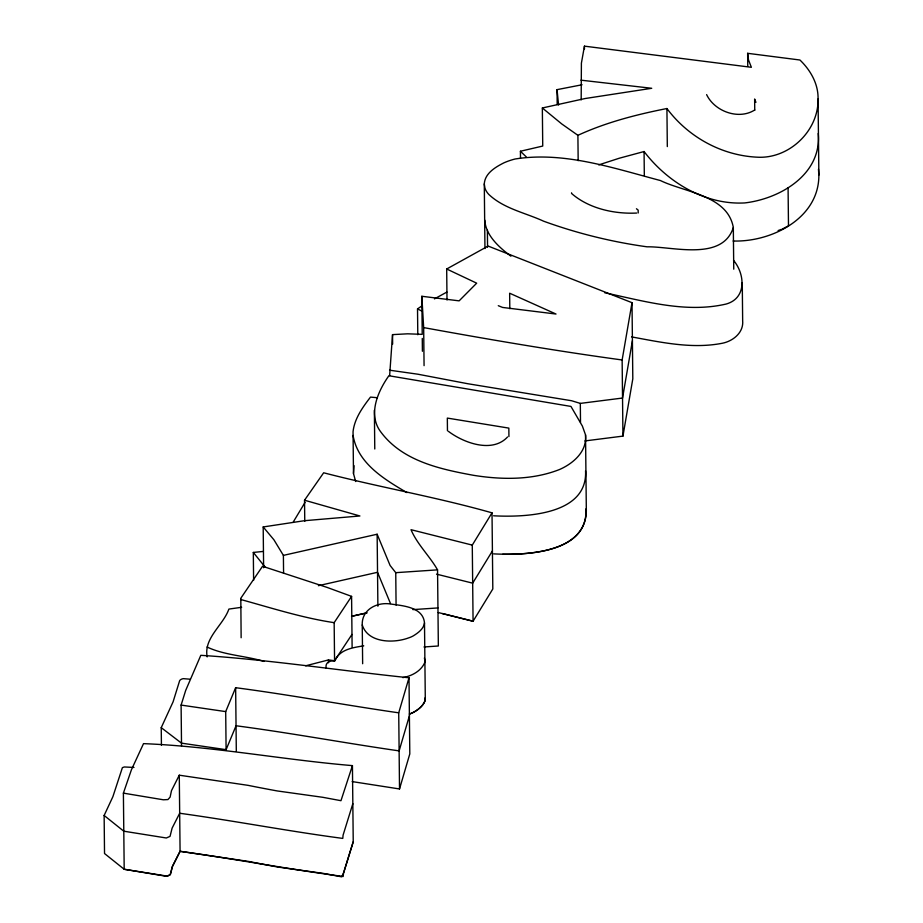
<?xml version="1.0" encoding="UTF-8"?>
<svg xmlns="http://www.w3.org/2000/svg" width="923" height="923" viewBox="0 0 923 923"><rect width="100%" height="100%" fill="white"/><g stroke="black" fill="none" stroke-linecap="round" stroke-linejoin="round"><path stroke-width="1.38" d="M362.647 663.729L362.243 624.94C361.562 609.445 377.334 601.681 390.891 604.057C403.27 605.776 423.207 607.172 424.499 623.013L425.295 699.149C424.407 705.045 418.915 709.026 414.173 711.956A22.44 12.876 -0.6 0 1 409.304 714.067M585.54 434.918C587.293 451.416 573.195 463.565 559.453 469.542C532.306 480.214 501.985 479.868 473.557 475.322C439.983 469.149 402.416 461.062 380.83 431.987C367.573 414.612 377.83 391.317 388.883 375.742L570.956 406.432L582.39 426.091L585.54 434.918L586.336 511.054C585.563 550.846 531.971 554.642 502.677 554.285M581.178 99.903L581.398 63.168L584.444 46.15L751.38 67.298L748.518 59.995L747.642 53.315L799.929 60.007C810.521 70.183 818.413 83.901 818.066 98.969L818.863 175.105C819.139 218.555 771.167 242.264 733.104 241.007M818.066 98.969C818.689 130.904 789.084 159.068 757.252 157.187C721.682 155.514 688.177 137.031 666.925 108.522C636.524 114.533 606.146 122.321 577.902 135.312L561.761 123.947L542.343 107.979L585.101 98.53L651.73 88.285L580.971 80.174M484.771 220.136C485.706 235.527 499.262 247.468 510.927 256.19M733.543 260.344C745.034 274.062 746.845 298.187 726.205 304.025C685.835 313.451 644.242 301.083 604.75 292.776M207.167 656.888C203.545 637.931 223.204 625.344 228.892 609.076L241.653 607.299M389.633 375.638L392.54 334.622L407.631 333.814L422.226 334.345L421.834 296.283L459.135 300.852L476.683 283.176L446.686 268.997L447.009 300.021M424.499 623.013C423.611 628.909 418.119 632.89 413.377 635.82A22.44 12.876 -0.6 0 1 408.508 637.931C393.498 643.493 367.908 643.054 362.243 624.94M241.134 637.747L240.811 598.231L262.536 566.272L327.03 587.386L351.582 596.373L352.113 647.127M484.956 248.575L484.287 183.931C484.875 173.328 495.386 167.155 503.9 162.84A53.222 30.528 -0.6 0 1 515.034 159.01C564.103 151.199 613.449 168.159 660.418 180.539C684.405 192.296 727.636 195.238 733.324 227.519L733.75 269.181M733.324 227.519C722.421 261.613 672.256 246.303 647.081 246.822C611.857 241.941 577.037 233.346 543.624 221.197C525.291 212.763 503.716 208.656 488.705 194.338A37.958 21.771 -0.6 0 1 484.898 187.957L484.287 183.931M354.051 465.677L353.486 473.511L355.655 481.529M584.94 440.929L622.944 436.106L622.137 359.97L632.013 302.686L488.129 246.072L446.686 268.997M632.405 340.749L622.54 398.044L580.313 403.397L571.556 400.732L467.719 383.714L417.934 374.219L389.575 370.192M622.944 436.106L632.809 378.822L632.013 302.686M181.531 745.969L181.104 705.08L185.673 690.462L200.81 655.318C270.52 659.818 339.526 670.583 409.004 677.77L409.8 753.906L399.521 788.957L352.194 781.596M352.436 765.617L340.968 800.691L322.762 797.299L277.235 790.942A1054.631 604.911 -0.6 0 1 248.01 785.335L179.281 775.193L180.077 851.318L172.52 866.212L170.443 874.427L168.286 875.858L164.179 875.927L124.19 869.27L123.394 793.134L131.435 769.747L143.515 743.638C213.571 746.43 282.623 759.756 352.436 765.617L353.232 841.753L343.494 873.181L343.183 876.469C288.98 869.339 234.488 858.828 180.077 851.318L172.289 866.766L170.144 874.785L166.786 876.054L124.19 869.27L104.53 853.533L104.137 815.471L112.883 796.699L122.39 767.659L124.317 766.967L133.997 767.451M399.521 788.957L398.724 712.821L409.004 677.77M409.397 715.833L399.128 750.884C344.66 743.061 290.595 732.908 236.046 725.766L226.1 749.672L181.508 743.153L161.237 727.659L173.074 701.872L179.65 680.678A5.515 3.161 -0.6 0 1 183.308 678.647L190.357 679.224M352.84 803.691L343.091 835.119L342.779 838.407C288.576 831.265 234.096 820.755 179.685 813.255L172.116 828.139L170.04 836.365L166.325 837.992L123.786 831.196L104.137 815.471M353.232 841.753L343.748 872.477L341.706 876.85L323.558 873.435L278.031 867.066A1054.631 604.911 -0.6 0 1 248.806 861.471L180.077 851.318M417.796 334.737L417.519 308.905L422.273 305.651M398.724 712.821C344.267 704.987 290.191 694.834 235.642 687.704L225.697 711.61L226.1 749.672M179.281 775.193L171.493 790.63L170.109 797.114L167.94 799.56L163.383 799.791L123.394 793.134M305.098 502.331L293.318 521.899M438.263 612.537L473.072 621.225L472.276 545.101L492.017 512.842C436.51 497.07 379.48 487.275 323.661 472.784L304.532 500.22L304.763 521.368M492.421 550.916L472.68 583.163L436.533 574.141M305.628 665.806L328.461 659.933L334.564 660.718L334.161 622.656L351.582 596.373M334.564 660.718L351.975 634.436M507.558 436.971C492.305 453.481 463.75 442.936 448.405 431.341M754.714 109.987C738.723 120.221 714.598 111.464 706.614 94.619M598.727 164.894L619.333 158.214L644.081 151.534C667.571 182.362 705.207 205.148 744.815 202.922C780.362 198.757 821.862 174.332 818.228 133.489M434.433 298.89L446.905 292.072M782.658 228.892L788.484 225.835L788.08 187.773M409.893 713.883C416.1 711.575 422.007 707.341 424.892 701.249A19.51 11.191 -0.6 0 0 425.215 698.1M778.112 230.588L781.527 229.319M402.832 677.62C411.543 676.051 420.507 671.436 424.488 663.187A19.51 11.191 -0.6 0 0 424.811 660.026L424.407 657.995M520.503 158.041L520.422 151.245L542.736 146.053L542.343 107.979M318.389 585.69L377.53 572.295L390.475 603.515M396.082 605.107L395.748 572.675L390.083 565.441L377.138 534.232L283.396 555.381L273.912 539.782L263.193 526.952L304.417 520.71L359.912 515.98L304.532 500.22M366.789 612.895L351.525 616.345M351.778 616.264L366.927 612.849M557.192 104.599L557.042 89.646L582.067 84.766M636.674 213.051C614.176 214.159 588.77 208.517 571.602 193.507L571.556 192.815M363.754 645.835C352.701 647.658 339.595 649.331 334.726 661.076C330.215 660.164 324.619 662.576 326.269 668.356M253.606 580.348L253.317 552.439L262.997 551.458M395.748 572.675L437.548 569.86L438.344 645.996L423.98 646.965M412.869 609.618L437.952 607.934M493.597 515.795C524.276 517.422 587.87 515.392 585.551 470.834M493.678 553.869C524.426 555.473 588.239 553.604 585.943 508.896L586.336 511.054M377.345 397.721L370.492 397.098C362.635 407.343 354.49 418.546 353.048 431.745L353.486 473.511M334.161 622.656C302.525 617.949 271.593 607.992 240.984 599.581L240.73 598.958M622.137 359.97C555.727 350.902 489.594 339.595 423.669 327.596L421.834 296.283M181.104 705.08L225.697 711.61M631.574 336.895C661.306 342.341 692.123 349.194 722.317 343.252C732.92 341.187 743.8 332.615 742.657 320.766L742.265 282.703M264.036 661.422C245.564 655.768 224.254 655.261 207.064 647.011M442.417 613.553L473.072 621.225L492.813 588.978L492.017 512.842M472.276 545.101L411 529.687C417.323 544.489 429.553 555.888 437.548 569.86M422.146 311.247L417.519 308.905M406.997 492.617L404.701 491.301C382.999 478.46 357.536 462.654 353.094 435.448M636.443 208.748L638.162 210.121L638.197 212.994M520.422 151.245L526.272 156.91M253.317 552.439L264.913 566.803M498.282 305.686L502.585 307.44L556.015 314.039L509.646 293.214L509.808 308.732M755.937 102.338L754.633 99.003L754.749 110.275M557.042 89.646L558.577 105.049M425.18 697.926L425.295 699.149M818.47 169.186L818.863 175.105M747.642 53.315L747.768 66.006M666.925 108.522L667.317 146.584M644.069 151.522L644.323 175.497M584.444 46.15L584.478 48.965M577.902 135.312L578.167 160.683M580.313 403.397L580.509 422.422M508.931 436.567L508.838 428.11L447.332 418.084L447.459 430.776M487.39 230.277L487.563 247.191M423.669 327.596L424.072 365.658M422.273 338.429L422.399 351.271M392.54 334.622L392.633 344.129M377.138 534.232L377.888 606.215M374.369 410.216L374.773 448.993M328.461 659.933L328.496 662.76M283.396 555.381L283.58 573.368M263.193 526.952L263.62 567.737M235.642 687.704L236.311 751.149M161.237 727.659L161.433 745.322"/></g></svg>
